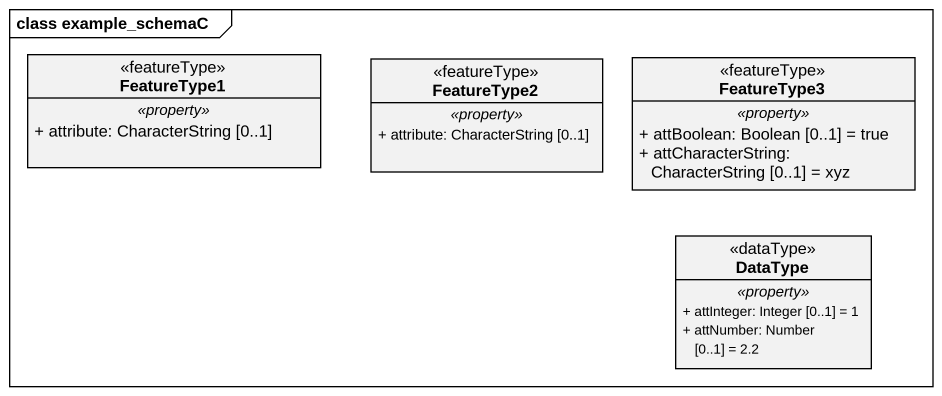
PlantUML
@startuml
mainframe class example_schemaC
hide circle
hide empty members
skinparam classAttributeIconSize 0
class FeatureType1 <<featureType>> {
  .. <<property>> ..
  + attribute: CharacterString [0..1]
}
class FeatureType2 <<featureType>> {
  .. <<property>> ..
  + attribute: CharacterString [0..1]
}
class FeatureType3 <<featureType>> {
  .. <<property>> ..
  + attBoolean: Boolean [0..1] = true
  + attCharacterString: CharacterString [0..1] = xyz
}
class DataType <<dataType>> {
  .. <<property>> ..
  + attInteger: Integer [0..1] = 1
  + attNumber: Number [0..1] = 2.2
}
@enduml
